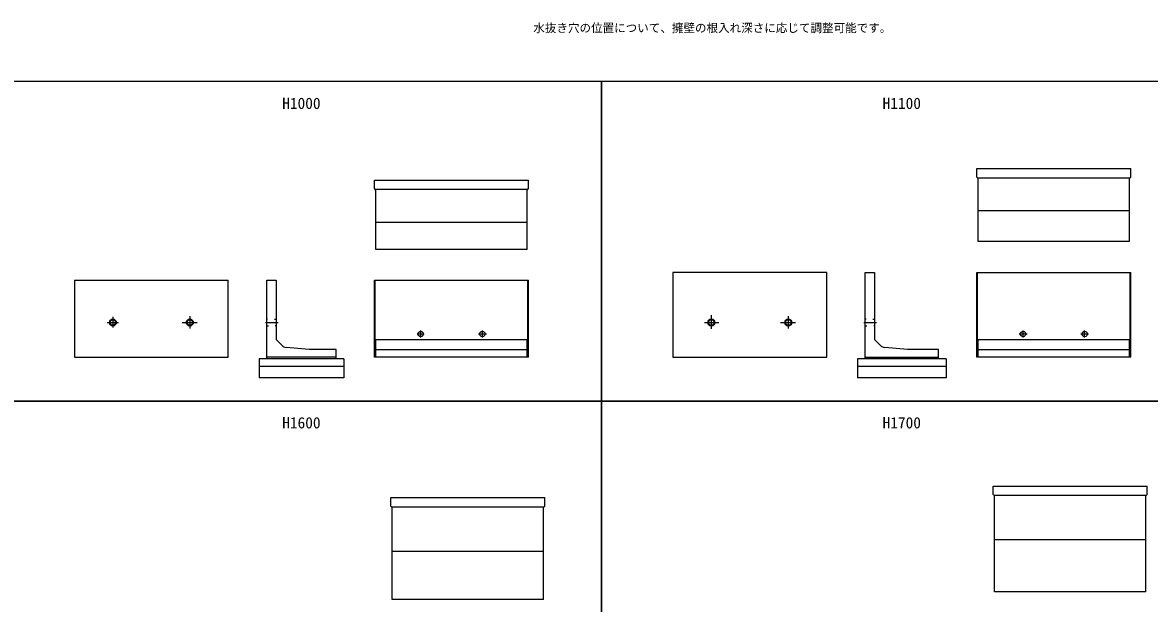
# Model space of a CAD drawing. Units: millimetres, scale not verified. Extents: x -50400 to 50400, y -17820 to 17820.
# Drawn here: x -32724 to -18083, y -557 to 6989 of the extents above; entities that cross this region are included whole.
import ezdxf
from ezdxf.enums import TextEntityAlignment as Align

# ---------------------------------------------------------------- set-up
doc = ezdxf.new("R2010")
doc.units = ezdxf.units.MM
doc.header["$LTSCALE"] = 60
doc.linetypes.add('CHAIN1', pattern=[8, 5, -1, 1, -1])
doc.linetypes.add('DOTTED', pattern=[1.75, 0.25, -1.5])
for name, color, linetype, lineweight in [('0-0_CENTER', 7, 'CHAIN1', 25), ('0-4_HYO', 3, 'Continuous', 25), ('0-6_OUTLINE', 1, 'Continuous', 25), ('0-7_OUTLINE2', 4, 'DOTTED', 25), ('0-8_TXT', 7, 'Continuous', 25)]:
    doc.layers.add(name, color=color, linetype=linetype, lineweight=lineweight)
doc.styles.add('ＭＳ ゴシック', font='')
doc.styles.get('ＭＳ ゴシック').set_extended_font_data('MS Gothic')

msp = doc.modelspace()

# ---------------------------------------------------------------- linework, layer by layer
at = {"layer": '0-0_CENTER'}
for p, q in [((-31624.99, 3092.61), (-31478.15, 3092.61)), ((-31550, 3166), (-31550, 3026.42)), ((-30650.29, 3092.61), (-30455.9, 3092.61)), ((-30550, 3175.69), (-30550, 3014.78)), ((-29568.81, 3092.61), (-29404.02, 3092.61)), ((-23864.36, 3092.61), (-23677.52, 3092.61)), ((-23775, 3188.21), (-23775, 3009.16)), ((-22875.29, 3092.61), (-22680.9, 3092.61)), ((-22775, 3175.69), (-22775, 3014.78)), ((-21793.81, 3092.61), (-21629.02, 3092.61)), ((-27509.32, 2942.61), (-27598.81, 2942.61)), ((-27550, 2899.63), (-27550, 2986.51)), ((-26694.88, 2942.61), (-26798.81, 2942.61)), ((-26750, 2899.63), (-26750, 2986.51)), ((-19673.62, 2942.61), (-19773.81, 2942.61)), ((-19725, 2899.63), (-19725, 2986.51)), ((-18875.75, 2942.61), (-18973.81, 2942.61)), ((-18925, 2899.63), (-18925, 2986.51))]:
    msp.add_line(p, q, dxfattribs=at)
at = {"layer": '0-4_HYO'}
for points in [[(-33000, 2072.61), (-25200, 2072.61), (-25200, 6222.61), (-33000, 6222.61)], [(-25200, 2072.61), (-17400, 2072.61), (-17400, 6222.61), (-25200, 6222.61)], [(-33000, -3077.39), (-25200, -3077.39), (-25200, 2072.61), (-33000, 2072.61)], [(-25200, -3077.39), (-17400, -3077.39), (-17400, 2072.61), (-25200, 2072.61)]]:
    msp.add_lwpolyline(points, close=True, dxfattribs=at)
at = {"layer": '0-6_OUTLINE'}
for p, q in [((-20325, 5092.61), (-18325, 5092.61)), ((-20325, 4981.61), (-20325, 5092.61)), ((-20307, 4963.61), (-20325, 4981.61)), ((-18343, 4963.61), (-18325, 4981.61)), ((-18325, 4981.61), (-18325, 5092.61)), ((-28150, 4942.61), (-26150, 4942.61)), ((-28150, 4831.61), (-28150, 4942.61)), ((-28132, 4813.61), (-28150, 4831.61)), ((-26168, 4813.61), (-26150, 4831.61)), ((-26150, 4831.61), (-26150, 4942.61)), ((-20316, 4972.61), (-18334, 4972.61)), ((-20307, 4142.61), (-20307, 4963.61)), ((-18343, 4142.61), (-18343, 4963.61)), ((-28141, 4822.61), (-26159, 4822.61)), ((-28132, 4042.61), (-28132, 4813.61)), ((-26168, 4042.61), (-26168, 4813.61)), ((-18343, 4542.61), (-20307, 4542.61)), ((-26168, 4392.61), (-28132, 4392.61)), ((-18343, 4142.61), (-20307, 4142.61)), ((-26168, 4042.61), (-28132, 4042.61)), ((-22275, 2642.61), (-22275, 3742.61)), ((-20325, 2642.61), (-20325, 3742.61)), ((-20325, 3742.61), (-18325, 3742.61)), ((-20316, 2872.61), (-20316, 3742.61)), ((-18334, 2872.61), (-18334, 3742.61)), ((-18325, 2642.61), (-18325, 3742.61)), ((-32050, 3642.61), (-32050, 2642.61)), ((-32050, 3642.61), (-30050, 3642.61)), ((-30050, 2642.61), (-30050, 3642.61)), ((-29430, 3642.61), (-29430, 2872.61)), ((-28150, 3642.61), (-26150, 3642.61)), ((-28141, 2872.61), (-28141, 3642.61)), ((-26159, 2872.61), (-26159, 3642.61)), ((-26150, 2642.61), (-26150, 3642.61)), ((-29355.6, 2798.22), (-29430, 2872.61)), ((-28141, 2872.61), (-26159, 2872.61)), ((-21580.6, 2798.22), (-21655, 2872.61)), ((-20316, 2872.61), (-20307, 2863.61)), ((-20316, 2872.61), (-18334, 2872.61)), ((-20307, 2642.61), (-20307, 2863.61)), ((-18334, 2872.61), (-18343, 2863.61)), ((-18343, 2642.61), (-18343, 2863.61)), ((-32050, 2642.61), (-30050, 2642.61)), ((-28650, 2642.61), (-29550, 2642.61)), ((-29000, 2742.61), (-29293.94, 2769.34)), ((-28650, 2742.61), (-29000, 2742.61)), ((-28650, 2622.61), (-28650, 2742.61)), ((-28132, 2742.61), (-26168, 2742.61)), ((-24275, 2642.61), (-22275, 2642.61)), ((-21775, 2642.61), (-20825, 2642.61)), ((-21225, 2742.61), (-21518.94, 2769.34)), ((-20825, 2742.61), (-21225, 2742.61)), ((-20825, 2622.61), (-20825, 2742.61)), ((-18325, 2642.61), (-20325, 2642.61)), ((-20307, 2742.61), (-18343, 2742.61)), ((-29650, 2622.61), (-29650, 2372.61)), ((-28550, 2622.61), (-29650, 2622.61)), ((-28550, 2522.61), (-29650, 2522.61)), ((-28550, 2622.61), (-28550, 2372.61)), ((-20725, 2522.61), (-21875, 2522.61)), ((-20725, 2622.61), (-20725, 2372.61)), ((-28550, 2372.61), (-29650, 2372.61)), ((-20725, 2372.61), (-21875, 2372.61)), ((-20112.5, 967.61), (-18112.5, 967.61)), ((-18112.5, 856.61), (-18112.5, 967.61)), ((-27937.5, 817.61), (-25937.5, 817.61)), ((-25937.5, 706.61), (-25937.5, 817.61)), ((-20103.5, 847.61), (-18121.5, 847.61)), ((-18130.5, 838.61), (-18112.5, 856.61)), ((-18130.5, -407.39), (-18130.5, 838.61)), ((-27928.5, 697.61), (-25946.5, 697.61)), ((-25955.5, 688.61), (-25937.5, 706.61)), ((-25955.5, -507.39), (-25955.5, 688.61)), ((-18130.5, 267.61), (-20094.5, 267.61)), ((-25955.5, 117.61), (-27919.5, 117.61))]:
    msp.add_line(p, q, dxfattribs=at)
for points in [[(-22275, 3742.61), (-24275, 3742.61), (-24275, 2642.61)], [(-21775, 2622.61), (-21775, 3742.61), (-21655, 3742.61), (-21655, 2872.61)], [(-29550, 2622.61), (-29550, 3642.61), (-29430, 3642.61)], [(-26150, 2642.61), (-28150, 2642.61), (-28150, 3642.61)], [(-28132, 2642.61), (-28132, 2863.61), (-28141, 2872.61)], [(-26168, 2642.61), (-26168, 2863.61), (-26159, 2872.61)], [(-20725, 2622.61), (-21875, 2622.61), (-21875, 2372.61)], [(-20094.5, 838.61), (-20112.5, 856.61), (-20112.5, 967.61)], [(-27919.5, 688.61), (-27937.5, 706.61), (-27937.5, 817.61)], [(-18130.5, -407.39), (-20094.5, -407.39), (-20094.5, 838.61)], [(-25955.5, -507.39), (-27919.5, -507.39), (-27919.5, 688.61)]]:
    msp.add_lwpolyline(points, dxfattribs=at)
for centre, radius in [((-31550, 3092.61), 45), ((-31550, 3092.61), 37.5), ((-30550, 3092.61), 45), ((-30550, 3092.61), 37.5), ((-23775, 3092.61), 45), ((-23775, 3092.61), 37.5), ((-22775, 3092.61), 45), ((-22775, 3092.61), 37.5), ((-27550, 2942.61), 35), ((-26750, 2942.61), 35), ((-19725, 2942.61), 35), ((-18925, 2942.61), 35)]:
    msp.add_circle(centre, radius, dxfattribs=at)
for centre in [(-29284.89, 2868.93), (-21509.89, 2868.93)]:
    msp.add_arc(centre, 100, 225, 264.80557, dxfattribs=at)
at = {"layer": '0-7_OUTLINE2'}
for p, q in [((-29545, 3137.3), (-29550, 3142.61)), ((-29435, 3130.43), (-29545, 3137.3)), ((-29435, 3130.43), (-29430, 3135.11)), ((-21770, 3137.3), (-21775, 3142.61)), ((-21660, 3130.43), (-21770, 3137.3)), ((-21660, 3130.43), (-21655, 3135.11)), ((-29545, 3047.93), (-29550, 3042.61)), ((-29545, 3047.93), (-29435, 3054.8)), ((-29435, 3054.8), (-29430, 3050.11)), ((-21770, 3047.93), (-21775, 3042.61)), ((-21770, 3047.93), (-21660, 3054.8)), ((-21660, 3054.8), (-21655, 3050.11))]:
    msp.add_line(p, q, dxfattribs=at)

# ---------------------------------------------------------------- texts
at = {"layer": '0-8_TXT', "style": 'ＭＳ ゴシック'}
for s, height, p in [('水抜き穴の位置について、擁壁の根入れ深さに応じて調整可能です。', 110, (-26088.11, 6829.97)), ('H1000', 146.6, (-29350, 5822.61)), ('H1100', 146.6, (-21550, 5822.61)), ('H1600', 146.6, (-29350, 1672.61)), ('H1700', 146.6, (-21550, 1672.61))]:
    msp.add_text(s, height=height, dxfattribs=at).set_placement(p, align=Align.BOTTOM_LEFT)

doc.saveas('drawing.dxf')
